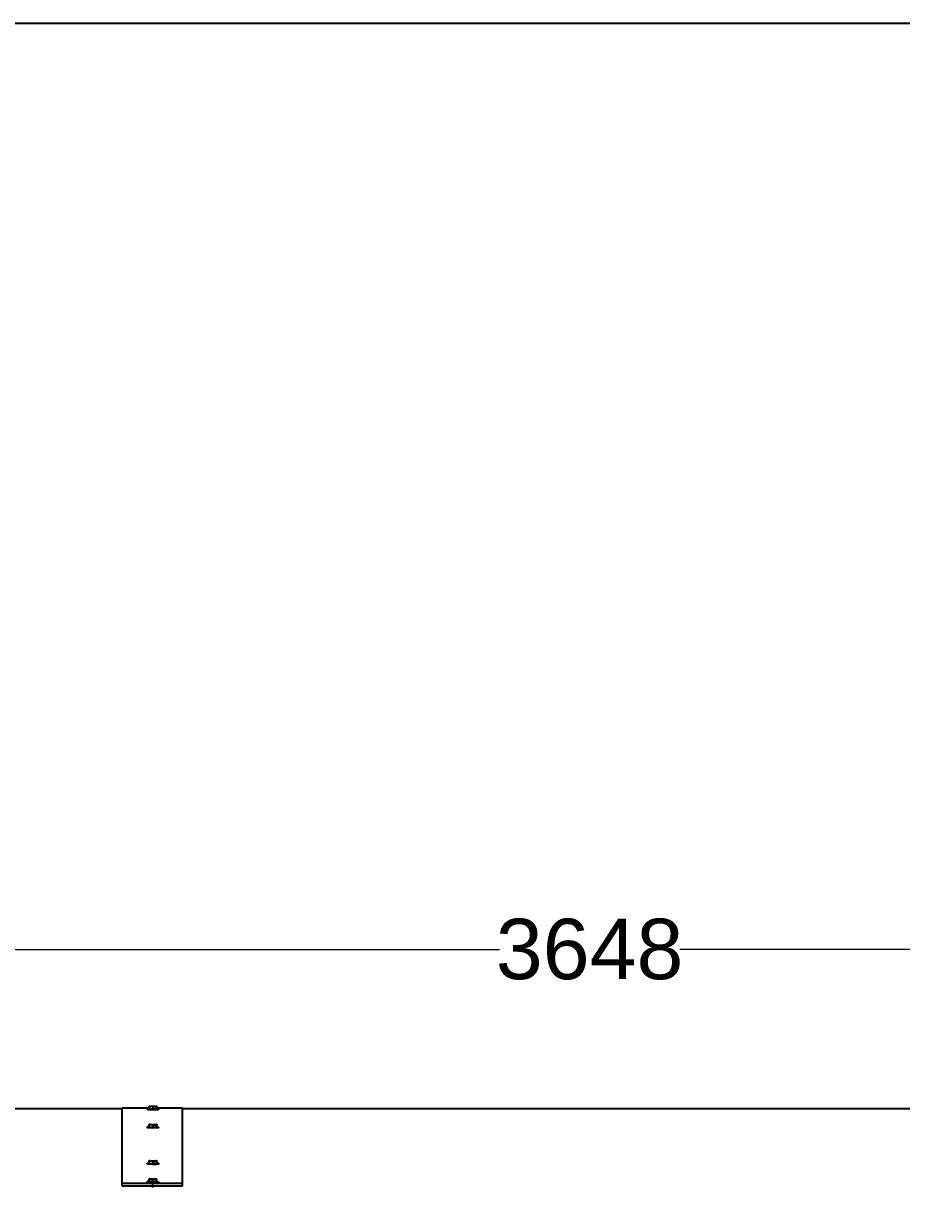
# Model space of a CAD drawing. Header units: millimetres. Extents: x 6020 to 14334, y 16216 to 25078.
# Drawn here: x 10806 to 11971, y 23537 to 25078 of the extents above; entities that cross this region are included whole.
import ezdxf

# ---------------------------------------------------------------- set-up
doc = ezdxf.new("R2010")
doc.units = ezdxf.units.MM
doc.header["$LTSCALE"] = 3
for name, color, linetype in [('Green', 3, 'Continuous'), ('Orange', 30, 'Continuous'), ('Red', 1, 'Continuous')]:
    doc.layers.add(name, color=color, linetype=linetype)
doc.styles.get("Standard").update_dxf_attribs({"font": 'arial.ttf'})
doc.dimstyles.new('MATEUSZ', dxfattribs={"dimtxt": 35, "dimasz": 16, "dimexe": 0.18, "dimexo": 0.0625, "dimgap": 0.09, "dimtad": 0, "dimdec": 0, "dimdsep": 46, "dimtxsty": 'Standard', "dimblk": 'DOT', "dimcen": 0.09, "dimse1": 1, "dimse2": 1, "dimadec": 0, "dimazin": 0, "dimtfac": 1, "dimtdec": 0, "dimtofl": 0, "dimtmove": 0, "dimatfit": 3, "dimfxl": 1, "dimtolj": 1, "dimtzin": 0, "dimlwd": 9, "dimlwe": 9, "dimarcsym": 0})

# ---------------------------------------------------------------- blocks, each defined once
blk = doc.blocks.new('_Dot')
at = {"color": 0, "linetype": 'ByBlock', "lineweight": -2}
blk.add_line((-0.5, 0), (-1, 0), dxfattribs=at)
at = {"color": 0, "linetype": 'ByBlock', "const_width": 0.5}
blk.add_lwpolyline([(-0.25, 0, 1), (0.25, 0, 1)], format="xyb", close=True, dxfattribs=at)
blk = doc.blocks.new('*D30')
at = {"color": 0, "lineweight": 9, "transparency": 16777216}
for p, q in [((9749.1, 23851.2), (11437.3, 23851.2)), ((13364.7, 23851.2), (11676.5, 23851.2))]:
    blk.add_line(p, q, dxfattribs=at)
at = {"layer": 'Defpoints', "color": 0, "transparency": 16777216}
for p in [(13380.7, 23851.2), (9733.1, 23640.5), (13380.7, 23640.3)]:
    blk.add_point(p, dxfattribs=at)
at = {"color": 0, "lineweight": 9, "transparency": 16777216, "xscale": 16, "yscale": 16, "zscale": 16, "rotation": 180}
blk.add_blockref('_Dot', (9733.1, 23851.2), dxfattribs=at)
at = {"color": 0, "lineweight": 9, "transparency": 16777216, "xscale": 16, "yscale": 16, "zscale": 16}
blk.add_blockref('_Dot', (13380.7, 23851.2), dxfattribs=at)
at = {"color": 0, "transparency": 16777216, "insert": (11556.9, 23851.2), "char_height": 80, "attachment_point": 5}
blk.add_mtext('\\A1;3648', dxfattribs=at)

msp = doc.modelspace()

# ---------------------------------------------------------------- linework, layer by layer
msp.add_lwpolyline([(6020.2, 25078), (14334, 25078), (14334, 16215.9), (6020.2, 16215.9)], close=True)
at = {"layer": 'Green', "color": 7}
for p, q in [((10973.2, 23639.9), (10973.2, 23642.3)), ((10973.2, 23639.9), (10978.3, 23639.8)), ((10978.3, 23639.5), (10973.3, 23639.6)), ((10978.3, 23639.8), (10978.3, 23642.2)), ((10978.3, 23639.8), (10983.2, 23639.9)), ((10983.1, 23639.7), (10978.3, 23639.5)), ((10983.2, 23639.9), (10983.2, 23642.3)), ((10973.2, 23615.8), (10973.2, 23618.2)), ((10973.2, 23615.8), (10978.3, 23615.7)), ((10978.3, 23615.4), (10973.3, 23615.6)), ((10978.3, 23615.7), (10978.3, 23618.1)), ((10978.3, 23615.7), (10983.2, 23615.8)), ((10983.1, 23615.6), (10978.3, 23615.4)), ((10983.2, 23615.8), (10983.2, 23618.2)), ((10970.4, 23567.2), (10970.4, 23567.5)), ((10973.2, 23567.6), (10973.2, 23570)), ((10973.2, 23567.6), (10978.3, 23567.5)), ((10978.3, 23567.2), (10973.3, 23567.4)), ((10978.3, 23567.5), (10978.3, 23569.9)), ((10978.3, 23567.5), (10983.2, 23567.6)), ((10983.1, 23567.4), (10978.3, 23567.2)), ((10983.2, 23567.6), (10983.2, 23570)), ((10985.9, 23567.2), (10985.9, 23567.5)), ((10973.2, 23543.5), (10973.2, 23545.9)), ((10973.2, 23543.5), (10978.3, 23543.4)), ((10978.3, 23543.2), (10973.3, 23543.3)), ((10978.3, 23543.4), (10978.3, 23545.8)), ((10978.3, 23543.4), (10983.2, 23543.5)), ((10983.1, 23543.3), (10978.3, 23543.2)), ((10983.2, 23543.5), (10983.2, 23545.9))]:
    msp.add_line(p, q, dxfattribs=at)
for points in [[(10973.2, 23642.3, 0), (10973.2, 23643, 0), (10973.2, 23643.1, 0), (10973.1, 23643.2, 0), (10973.1, 23643.2, 0), (10973.1, 23643.2, 0), (10973.1, 23643.2, 0), (10973.1, 23643.2, 0), (10973.1, 23643.2, 0), (10973.1, 23643.2, 0), (10973.1, 23643.2, 0), (10973.1, 23643.2, 0), (10973.1, 23643.2, 0), (10973.1, 23643.2, 0), (10973.1, 23643.2, 0), (10973.1, 23643.2, 0), (10973.1, 23643.2, 0), (10973.1, 23643.2, 0), (10973.1, 23643.2, 0), (10973.1, 23643.2, 0), (10973.1, 23643.2, 0), (10973.1, 23643.2, 0), (10973.1, 23643.2, 0), (10973.1, 23643.2, 0), (10973.1, 23643.2, 0), (10973.1, 23643.1, 0), (10973.1, 23643, 0), (10973, 23642.6, 0)], [(10978.3, 23642.2, 0), (10978.2, 23642.3, 0), (10978.1, 23642.4, 0), (10978, 23642.5, 0), (10977.8, 23642.6, 0), (10977.5, 23642.7, 0), (10977.2, 23642.8, 0), (10976.5, 23642.9, 0), (10975.2, 23643, 0), (10974.6, 23642.9, 0), (10974.1, 23642.8, 0), (10973.9, 23642.8, 0), (10973.6, 23642.6, 0), (10973.5, 23642.6, 0), (10973.4, 23642.5, 0), (10973.3, 23642.4, 0), (10973.2, 23642.3, 0)], [(10978.5, 23642.4, 0), (10978.6, 23642.5, 0), (10978.8, 23642.6, 0), (10979, 23642.7, 0), (10979.3, 23642.8, 0), (10979.9, 23642.9, 0), (10980.6, 23643, 0), (10981.2, 23643, 0), (10981.8, 23643, 0), (10982.1, 23642.9, 0), (10982.4, 23642.8, 0), (10982.7, 23642.7, 0), (10982.9, 23642.6, 0), (10983, 23642.5, 0), (10983.1, 23642.4, 0), (10983.2, 23642.4, 0), (10983.2, 23642.3, 0)], [(10983, 23642.6, 0), (10983, 23643, 0), (10983.1, 23643.2, 0), (10983.1, 23643.2, 0), (10983.1, 23643.2, 0), (10983.1, 23643.2, 0), (10983.1, 23643.2, 0), (10983.1, 23643.2, 0), (10983.1, 23643.2, 0), (10983.1, 23643.2, 0), (10983.1, 23643.2, 0), (10983.1, 23643.2, 0), (10983.1, 23643.2, 0), (10983.1, 23643.2, 0), (10983.1, 23643.2, 0), (10983.1, 23643.2, 0), (10983.1, 23643.2, 0), (10983.1, 23643.2, 0), (10983.1, 23643.2, 0), (10983.1, 23643.2, 0), (10983.1, 23643.2, 0), (10983.1, 23643.2, 0), (10983.1, 23643.2, 0), (10983.1, 23643.2, 0), (10983.2, 23643.1, 0), (10983.2, 23643, 0), (10983.2, 23642.3, 0)], [(10973.3, 23640.1, 0), (10970.9, 23639.9, 0), (10970.6, 23639.9, 0), (10970.5, 23639.9, 0), (10970.5, 23639.8, 0), (10970.4, 23639.8, 0), (10970.4, 23639.8, 0), (10970.4, 23639.8, 0), (10970.4, 23639.8, 0), (10970.4, 23639.8, 0), (10970.4, 23639.8, 0), (10970.4, 23639.8, 0), (10970.4, 23639.8, 0), (10970.4, 23639.8, 0), (10970.4, 23639.8, 0), (10970.4, 23639.8, 0), (10970.4, 23639.8, 0), (10970.4, 23639.8, 0), (10970.4, 23639.8, 0), (10970.4, 23639.8, 0), (10970.4, 23639.8, 0), (10970.4, 23639.8, 0), (10970.4, 23639.8, 0), (10970.4, 23639.8, 0), (10970.5, 23639.7, 0), (10970.5, 23639.7, 0), (10970.8, 23639.7, 0), (10972.9, 23639.5, 0), (10980, 23639.4, 0), (10984.3, 23639.6, 0), (10985.5, 23639.7, 0), (10985.8, 23639.7, 0), (10985.8, 23639.7, 0), (10985.8, 23639.8, 0), (10985.8, 23639.8, 0), (10985.8, 23639.8, 0), (10985.8, 23639.8, 0), (10985.8, 23639.8, 0), (10985.8, 23639.8, 0), (10985.9, 23639.8, 0), (10985.9, 23639.8, 0), (10985.9, 23639.8, 0), (10985.9, 23639.8, 0)], [(10970.4, 23639.5, 0), (10970.4, 23639.5, 0), (10970.4, 23639.5, 0), (10970.4, 23639.4, 0), (10970.4, 23639.4, 0), (10970.4, 23639.4, 0), (10970.4, 23639.4, 0), (10970.4, 23639.4, 0), (10970.4, 23639.4, 0), (10970.4, 23639.4, 0), (10970.4, 23639.4, 0), (10970.5, 23639.4, 0), (10970.6, 23639.4, 0), (10972, 23639.2, 0), (10977.2, 23639.1, 0), (10982.8, 23639.2, 0), (10985.1, 23639.3, 0), (10985.7, 23639.4, 0), (10985.8, 23639.4, 0), (10985.8, 23639.4, 0), (10985.8, 23639.4, 0), (10985.8, 23639.4, 0), (10985.8, 23639.4, 0), (10985.8, 23639.4, 0), (10985.8, 23639.4, 0), (10985.8, 23639.4, 0), (10985.8, 23639.4, 0), (10985.9, 23639.5, 0), (10985.9, 23639.5, 0), (10985.9, 23639.5, 0)], [(10973.2, 23639.9, 0), (10973.2, 23639.9, 0), (10973.2, 23639.8, 0), (10973.2, 23639.8, 0), (10973.3, 23639.8, 0), (10973.3, 23639.7, 0), (10973.3, 23639.7, 0), (10973.3, 23639.7, 0), (10973.3, 23639.6, 0)], [(10978.5, 23642.4, 0), (10978.4, 23642.3, 0), (10978.3, 23642.2, 0)], [(10973.2, 23616, 0), (10970.9, 23615.8, 0), (10970.6, 23615.8, 0), (10970.5, 23615.8, 0), (10970.5, 23615.7, 0), (10970.4, 23615.7, 0), (10970.4, 23615.7, 0), (10970.4, 23615.7, 0), (10970.4, 23615.7, 0), (10970.4, 23615.7, 0), (10970.4, 23615.7, 0), (10970.4, 23615.7, 0), (10970.4, 23615.7, 0), (10970.4, 23615.7, 0), (10970.4, 23615.7, 0), (10970.4, 23615.7, 0), (10970.4, 23615.7, 0), (10970.4, 23615.7, 0), (10970.4, 23615.7, 0), (10970.4, 23615.7, 0), (10970.4, 23615.7, 0), (10970.4, 23615.7, 0), (10970.4, 23615.7, 0), (10970.4, 23615.7, 0), (10970.5, 23615.6, 0), (10970.5, 23615.6, 0), (10970.8, 23615.6, 0), (10972.9, 23615.4, 0), (10980.1, 23615.3, 0), (10984.3, 23615.5, 0), (10985.5, 23615.6, 0), (10985.8, 23615.6, 0), (10985.8, 23615.7, 0), (10985.8, 23615.7, 0), (10985.8, 23615.7, 0), (10985.8, 23615.7, 0), (10985.8, 23615.7, 0), (10985.8, 23615.7, 0), (10985.8, 23615.7, 0), (10985.9, 23615.7, 0), (10985.9, 23615.7, 0), (10985.9, 23615.7, 0), (10985.9, 23615.7, 0)], [(10970.4, 23615.4, 0), (10970.4, 23615.4, 0), (10970.4, 23615.4, 0), (10970.4, 23615.4, 0), (10970.4, 23615.4, 0), (10970.4, 23615.4, 0), (10970.4, 23615.4, 0), (10970.4, 23615.3, 0), (10970.4, 23615.3, 0), (10970.4, 23615.3, 0), (10970.4, 23615.3, 0), (10970.5, 23615.3, 0), (10970.6, 23615.3, 0), (10972, 23615.1, 0), (10977.2, 23615, 0), (10982.8, 23615.1, 0), (10985.1, 23615.2, 0), (10985.7, 23615.3, 0), (10985.8, 23615.3, 0), (10985.8, 23615.3, 0), (10985.8, 23615.3, 0), (10985.8, 23615.3, 0), (10985.8, 23615.3, 0), (10985.8, 23615.4, 0), (10985.8, 23615.4, 0), (10985.8, 23615.4, 0), (10985.8, 23615.4, 0), (10985.9, 23615.4, 0), (10985.9, 23615.4, 0), (10985.9, 23615.4, 0)], [(10973.2, 23618.2, 0), (10973.2, 23618.9, 0), (10973.2, 23619, 0), (10973.1, 23619.1, 0), (10973.1, 23619.1, 0), (10973.1, 23619.1, 0), (10973.1, 23619.1, 0), (10973.1, 23619.1, 0), (10973.1, 23619.1, 0), (10973.1, 23619.1, 0), (10973.1, 23619.1, 0), (10973.1, 23619.1, 0), (10973.1, 23619.1, 0), (10973.1, 23619.1, 0), (10973.1, 23619.1, 0), (10973.1, 23619.1, 0), (10973.1, 23619.1, 0), (10973.1, 23619.1, 0), (10973.1, 23619.1, 0), (10973.1, 23619.1, 0), (10973.1, 23619.1, 0), (10973.1, 23619.1, 0), (10973.1, 23619.1, 0), (10973.1, 23619.1, 0), (10973.1, 23619.1, 0), (10973.1, 23619, 0), (10973.1, 23618.9, 0), (10973, 23618.5, 0)], [(10978.3, 23618.1, 0), (10978.2, 23618.2, 0), (10978.1, 23618.3, 0), (10978, 23618.4, 0), (10977.8, 23618.5, 0), (10977.5, 23618.6, 0), (10977.2, 23618.7, 0), (10976.5, 23618.9, 0), (10975.2, 23618.9, 0), (10974.6, 23618.9, 0), (10974.1, 23618.7, 0), (10973.9, 23618.7, 0), (10973.6, 23618.5, 0), (10973.5, 23618.5, 0), (10973.4, 23618.4, 0), (10973.3, 23618.3, 0), (10973.2, 23618.2, 0)], [(10978.5, 23618.3, 0), (10978.6, 23618.4, 0), (10978.8, 23618.5, 0), (10979, 23618.6, 0), (10979.3, 23618.7, 0), (10979.9, 23618.8, 0), (10980.6, 23618.9, 0), (10981.2, 23618.9, 0), (10981.8, 23618.9, 0), (10982.1, 23618.8, 0), (10982.4, 23618.7, 0), (10982.7, 23618.6, 0), (10982.9, 23618.5, 0), (10983, 23618.5, 0), (10983.1, 23618.3, 0), (10983.2, 23618.3, 0), (10983.2, 23618.2, 0)], [(10982.8, 23619.2, 0), (10983.1, 23619.1, 0)], [(10983, 23618.5, 0), (10983, 23618.9, 0), (10983.1, 23619.1, 0), (10983.1, 23619.1, 0), (10983.1, 23619.1, 0), (10983.1, 23619.1, 0), (10983.1, 23619.1, 0), (10983.1, 23619.1, 0), (10983.1, 23619.1, 0), (10983.1, 23619.1, 0), (10983.1, 23619.1, 0), (10983.1, 23619.1, 0), (10983.1, 23619.1, 0), (10983.1, 23619.1, 0), (10983.1, 23619.1, 0), (10983.1, 23619.1, 0), (10983.1, 23619.1, 0), (10983.1, 23619.1, 0), (10983.1, 23619.1, 0), (10983.1, 23619.1, 0), (10983.1, 23619.1, 0), (10983.1, 23619.1, 0), (10983.1, 23619.1, 0), (10983.1, 23619.1, 0), (10983.2, 23619.1, 0), (10983.2, 23618.9, 0), (10983.2, 23618.2, 0)], [(10973.9, 23567.8, 0), (10971.2, 23567.7, 0), (10970.5, 23567.6, 0), (10970.5, 23567.6, 0), (10970.4, 23567.5, 0), (10970.4, 23567.5, 0), (10970.4, 23567.5, 0), (10970.4, 23567.5, 0), (10970.4, 23567.5, 0), (10970.4, 23567.5, 0), (10970.4, 23567.5, 0), (10970.4, 23567.5, 0), (10970.4, 23567.5, 0), (10970.4, 23567.5, 0), (10970.4, 23567.5, 0), (10970.4, 23567.5, 0), (10970.4, 23567.5, 0), (10970.4, 23567.5, 0), (10970.4, 23567.5, 0), (10970.4, 23567.5, 0), (10970.4, 23567.5, 0), (10970.4, 23567.5, 0), (10970.5, 23567.5, 0), (10970.5, 23567.4, 0), (10970.8, 23567.4, 0), (10973, 23567.2, 0), (10980.3, 23567.2, 0), (10984.4, 23567.3, 0), (10985.5, 23567.4, 0), (10985.8, 23567.5, 0), (10985.8, 23567.5, 0), (10985.8, 23567.5, 0), (10985.8, 23567.5, 0), (10985.8, 23567.5, 0), (10985.8, 23567.5, 0), (10985.8, 23567.5, 0), (10985.8, 23567.5, 0), (10985.9, 23567.5, 0), (10985.9, 23567.5, 0), (10985.9, 23567.5, 0), (10985.9, 23567.5, 0)], [(10970.4, 23567.2, 0), (10970.4, 23567.2, 0), (10970.4, 23567.2, 0), (10970.4, 23567.2, 0), (10970.4, 23567.2, 0), (10970.4, 23567.2, 0), (10970.4, 23567.2, 0), (10970.4, 23567.2, 0), (10970.4, 23567.2, 0), (10970.4, 23567.2, 0), (10970.4, 23567.1, 0), (10970.5, 23567.1, 0), (10970.6, 23567.1, 0), (10972, 23567, 0), (10977.2, 23566.8, 0), (10982.8, 23566.9, 0), (10985.1, 23567, 0), (10985.7, 23567.1, 0), (10985.8, 23567.1, 0), (10985.8, 23567.1, 0), (10985.8, 23567.2, 0), (10985.8, 23567.2, 0), (10985.8, 23567.2, 0), (10985.8, 23567.2, 0), (10985.8, 23567.2, 0), (10985.8, 23567.2, 0), (10985.8, 23567.2, 0), (10985.9, 23567.2, 0), (10985.9, 23567.2, 0), (10985.9, 23567.2, 0)], [(10973.2, 23570, 0), (10973.2, 23570.7, 0), (10973.2, 23570.9, 0), (10973.1, 23570.9, 0), (10973.1, 23570.9, 0), (10973.1, 23570.9, 0), (10973.1, 23570.9, 0), (10973.1, 23570.9, 0), (10973.1, 23570.9, 0), (10973.1, 23570.9, 0), (10973.1, 23570.9, 0), (10973.1, 23570.9, 0), (10973.1, 23570.9, 0), (10973.1, 23570.9, 0), (10973.1, 23570.9, 0), (10973.1, 23570.9, 0), (10973.1, 23570.9, 0), (10973.1, 23570.9, 0), (10973.1, 23570.9, 0), (10973.1, 23570.9, 0), (10973.1, 23570.9, 0), (10973.1, 23570.9, 0), (10973.1, 23570.9, 0), (10973.1, 23570.9, 0), (10973.1, 23570.9, 0), (10973.1, 23570.9, 0), (10973.1, 23570.8, 0), (10973, 23570.3, 0)], [(10978.3, 23569.9, 0), (10978.2, 23570, 0), (10978.1, 23570.1, 0), (10978, 23570.2, 0), (10977.8, 23570.3, 0), (10977.5, 23570.4, 0), (10977.2, 23570.6, 0), (10976.5, 23570.7, 0), (10975.2, 23570.7, 0), (10974.6, 23570.7, 0), (10974.1, 23570.6, 0), (10973.9, 23570.5, 0), (10973.6, 23570.4, 0), (10973.5, 23570.3, 0), (10973.4, 23570.2, 0), (10973.3, 23570.1, 0), (10973.2, 23570, 0)], [(10973.2, 23567.6, 0), (10973.2, 23567.6, 0), (10973.2, 23567.6, 0), (10973.2, 23567.5, 0), (10973.3, 23567.5, 0), (10973.3, 23567.5, 0), (10973.3, 23567.4, 0), (10973.3, 23567.4, 0), (10973.3, 23567.4, 0)], [(10978.5, 23570.1, 0), (10978.4, 23570, 0), (10978.3, 23569.9, 0)], [(10978.3, 23567.5, 0), (10978.3, 23567.2, 0)], [(10978.5, 23570.1, 0), (10978.6, 23570.2, 0), (10978.8, 23570.3, 0), (10979, 23570.4, 0), (10979.3, 23570.5, 0), (10979.9, 23570.7, 0), (10980.6, 23570.7, 0), (10981.2, 23570.7, 0), (10981.8, 23570.7, 0), (10982.1, 23570.6, 0), (10982.4, 23570.6, 0), (10982.7, 23570.4, 0), (10982.9, 23570.4, 0), (10983, 23570.3, 0), (10983.1, 23570.2, 0), (10983.2, 23570.1, 0), (10983.2, 23570, 0)], [(10985.9, 23567.5, 0), (10985.9, 23567.5, 0), (10985.9, 23567.5, 0), (10985.8, 23567.5, 0), (10985.8, 23567.5, 0), (10985.8, 23567.5, 0), (10985.8, 23567.5, 0), (10985.8, 23567.5, 0), (10985.8, 23567.5, 0), (10985.8, 23567.6, 0), (10985.8, 23567.6, 0), (10985.7, 23567.6, 0), (10985.5, 23567.6, 0), (10984.6, 23567.7, 0), (10982.1, 23567.8, 0)], [(10982.8, 23571, 0), (10983.1, 23571, 0)], [(10983, 23570.3, 0), (10983, 23570.7, 0), (10983.1, 23570.9, 0), (10983.1, 23570.9, 0), (10983.1, 23570.9, 0), (10983.1, 23570.9, 0), (10983.1, 23570.9, 0), (10983.1, 23571, 0), (10983.1, 23571, 0), (10983.1, 23571, 0), (10983.1, 23571, 0), (10983.1, 23571, 0), (10983.1, 23571, 0), (10983.1, 23571, 0), (10983.1, 23571, 0), (10983.1, 23571, 0), (10983.1, 23571, 0), (10983.1, 23571, 0), (10983.1, 23571, 0), (10983.1, 23570.9, 0), (10983.1, 23570.9, 0), (10983.1, 23570.9, 0), (10983.1, 23570.9, 0), (10983.1, 23570.9, 0), (10983.2, 23570.9, 0), (10983.2, 23570.7, 0), (10983.2, 23570, 0)], [(10973.3, 23543.7, 0), (10970.9, 23543.6, 0), (10970.6, 23543.5, 0), (10970.5, 23543.5, 0), (10970.5, 23543.5, 0), (10970.4, 23543.5, 0), (10970.4, 23543.4, 0), (10970.4, 23543.4, 0), (10970.4, 23543.4, 0), (10970.4, 23543.4, 0), (10970.4, 23543.4, 0), (10970.4, 23543.4, 0), (10970.4, 23543.4, 0), (10970.4, 23543.4, 0), (10970.4, 23543.4, 0), (10970.4, 23543.4, 0), (10970.4, 23543.4, 0), (10970.4, 23543.4, 0), (10970.4, 23543.4, 0), (10970.4, 23543.4, 0), (10970.4, 23543.4, 0), (10970.4, 23543.4, 0), (10970.4, 23543.4, 0), (10970.4, 23543.4, 0), (10970.5, 23543.4, 0), (10970.5, 23543.4, 0), (10970.8, 23543.3, 0), (10972.9, 23543.2, 0), (10980, 23543.1, 0), (10984.3, 23543.2, 0), (10985.5, 23543.3, 0), (10985.8, 23543.4, 0), (10985.8, 23543.4, 0), (10985.8, 23543.4, 0), (10985.8, 23543.4, 0), (10985.8, 23543.4, 0), (10985.8, 23543.4, 0), (10985.8, 23543.4, 0), (10985.8, 23543.4, 0), (10985.9, 23543.4, 0), (10985.9, 23543.4, 0), (10985.9, 23543.4, 0), (10985.9, 23543.4, 0)], [(10970.4, 23543.1, 0), (10970.4, 23543.1, 0), (10970.4, 23543.1, 0), (10970.4, 23543.1, 0), (10970.4, 23543.1, 0), (10970.4, 23543.1, 0), (10970.4, 23543.1, 0), (10970.4, 23543.1, 0), (10970.4, 23543.1, 0), (10970.4, 23543.1, 0), (10970.4, 23543.1, 0), (10970.5, 23543, 0), (10970.6, 23543, 0), (10972, 23542.9, 0), (10977.2, 23542.7, 0), (10982.8, 23542.8, 0), (10985.1, 23542.9, 0), (10985.7, 23543, 0), (10985.8, 23543, 0), (10985.8, 23543.1, 0), (10985.8, 23543.1, 0), (10985.8, 23543.1, 0), (10985.8, 23543.1, 0), (10985.8, 23543.1, 0), (10985.8, 23543.1, 0), (10985.8, 23543.1, 0), (10985.8, 23543.1, 0), (10985.9, 23543.1, 0), (10985.9, 23543.1, 0), (10985.9, 23543.1, 0)], [(10973, 23546.2, 0), (10973.1, 23546.3, 0), (10973.2, 23546.4, 0), (10973.4, 23546.5, 0), (10973.5, 23546.6, 0), (10973.8, 23546.8, 0), (10974.1, 23546.9, 0), (10974.8, 23547, 0), (10975.4, 23547, 0), (10976.1, 23547, 0), (10976.8, 23547, 0), (10977.1, 23546.9, 0), (10977.4, 23546.8, 0), (10977.5, 23546.7, 0), (10977.7, 23546.6, 0), (10977.8, 23546.5, 0), (10977.9, 23546.4, 0), (10977.9, 23546.3, 0)], [(10973.2, 23545.9, 0), (10973.2, 23546.6, 0), (10973.2, 23546.8, 0), (10973.1, 23546.8, 0), (10973.1, 23546.8, 0), (10973.1, 23546.8, 0), (10973.1, 23546.8, 0), (10973.1, 23546.8, 0), (10973.1, 23546.8, 0), (10973.1, 23546.8, 0), (10973.1, 23546.8, 0), (10973.1, 23546.8, 0), (10973.1, 23546.8, 0), (10973.1, 23546.8, 0), (10973.1, 23546.8, 0), (10973.1, 23546.8, 0), (10973.1, 23546.8, 0), (10973.1, 23546.8, 0), (10973.1, 23546.8, 0), (10973.1, 23546.8, 0), (10973.1, 23546.8, 0), (10973.1, 23546.8, 0), (10973.1, 23546.8, 0), (10973.1, 23546.8, 0), (10973.1, 23546.8, 0), (10973.1, 23546.8, 0), (10973.1, 23546.7, 0), (10973, 23546.2, 0)], [(10978.3, 23545.8, 0), (10978.2, 23545.9, 0), (10978.1, 23546, 0), (10978, 23546.1, 0), (10977.8, 23546.2, 0), (10977.5, 23546.4, 0), (10977.2, 23546.5, 0), (10976.5, 23546.6, 0), (10975.2, 23546.6, 0), (10974.6, 23546.6, 0), (10974.1, 23546.5, 0), (10973.9, 23546.4, 0), (10973.6, 23546.3, 0), (10973.5, 23546.2, 0), (10973.4, 23546.1, 0), (10973.3, 23546, 0), (10973.2, 23545.9, 0)], [(10977.9, 23546.3, 0), (10978, 23546.5, 0), (10978.1, 23546.6, 0), (10978.3, 23546.7, 0), (10978.4, 23546.7, 0), (10978.7, 23546.9, 0), (10979, 23546.9, 0), (10979.7, 23547, 0), (10981.1, 23547, 0), (10981.6, 23546.9, 0), (10982.1, 23546.8, 0), (10982.4, 23546.7, 0), (10982.6, 23546.6, 0), (10982.7, 23546.5, 0), (10982.8, 23546.4, 0), (10982.9, 23546.3, 0), (10983, 23546.2, 0)], [(10978.5, 23546, 0), (10978.6, 23546.1, 0), (10978.8, 23546.2, 0), (10979, 23546.3, 0), (10979.3, 23546.4, 0), (10979.9, 23546.6, 0), (10980.6, 23546.6, 0), (10981.2, 23546.6, 0), (10981.8, 23546.6, 0), (10982.1, 23546.5, 0), (10982.4, 23546.5, 0), (10982.7, 23546.4, 0), (10982.9, 23546.3, 0), (10983, 23546.2, 0), (10983.1, 23546.1, 0), (10983.2, 23546, 0), (10983.2, 23545.9, 0)], [(10982.8, 23547, 0), (10983.1, 23546.9, 0)]]:
    msp.add_polyline3d(points, dxfattribs=at)
for points in [[(10978.5, 23643.1, 0), (10975, 23643.1, 0), (10973.9, 23643.2, 0), (10973.5, 23643.2, 0), (10973.4, 23643.2, 0), (10973.4, 23643.3, 0), (10973.4, 23643.3, 0), (10973.4, 23643.3, 0), (10973.4, 23643.3, 0), (10973.3, 23643.3, 0), (10973.3, 23643.3, 0), (10973.3, 23643.3, 0), (10973.3, 23643.3, 0), (10973.3, 23643.3, 0), (10973.3, 23643.3, 0), (10973.3, 23643.3, 0), (10973.3, 23643.3, 0), (10973.3, 23643.3, 0), (10973.3, 23643.3, 0), (10973.3, 23643.3, 0), (10973.3, 23643.3, 0), (10973.3, 23643.3, 0), (10973.3, 23643.3, 0), (10973.3, 23643.3, 0), (10973.4, 23643.3, 0), (10973.4, 23643.3, 0), (10973.4, 23643.3, 0), (10973.5, 23643.3, 0), (10973.8, 23643.4, 0), (10980.2, 23643.5, 0), (10982.4, 23643.4, 0), (10982.7, 23643.4, 0), (10982.9, 23643.3, 0), (10982.9, 23643.3, 0), (10982.9, 23643.3, 0), (10982.9, 23643.3, 0), (10982.9, 23643.3, 0), (10982.9, 23643.3, 0), (10982.9, 23643.3, 0), (10982.9, 23643.3, 0), (10982.9, 23643.3, 0), (10982.9, 23643.3, 0), (10982.9, 23643.3, 0), (10982.9, 23643.3, 0), (10982.9, 23643.3, 0), (10982.9, 23643.3, 0), (10982.9, 23643.3, 0), (10982.9, 23643.3, 0), (10982.9, 23643.3, 0), (10982.9, 23643.3, 0), (10982.9, 23643.3, 0), (10982.9, 23643.3, 0), (10982.9, 23643.3, 0), (10982.9, 23643.3, 0), (10982.9, 23643.3, 0), (10982.9, 23643.3, 0), (10982.8, 23643.2, 0), (10982.6, 23643.2, 0), (10981.8, 23643.1, 0)], [(10978.5, 23619, 0), (10975, 23619, 0), (10973.9, 23619.1, 0), (10973.5, 23619.1, 0), (10973.4, 23619.2, 0), (10973.4, 23619.2, 0), (10973.4, 23619.2, 0), (10973.4, 23619.2, 0), (10973.4, 23619.2, 0), (10973.3, 23619.2, 0), (10973.3, 23619.2, 0), (10973.3, 23619.2, 0), (10973.3, 23619.2, 0), (10973.3, 23619.2, 0), (10973.3, 23619.2, 0), (10973.3, 23619.2, 0), (10973.3, 23619.2, 0), (10973.3, 23619.2, 0), (10973.3, 23619.2, 0), (10973.3, 23619.2, 0), (10973.3, 23619.2, 0), (10973.3, 23619.2, 0), (10973.3, 23619.2, 0), (10973.3, 23619.2, 0), (10973.4, 23619.2, 0), (10973.4, 23619.2, 0), (10973.4, 23619.2, 0), (10973.5, 23619.2, 0), (10973.8, 23619.3, 0), (10980.2, 23619.4, 0), (10982.4, 23619.3, 0), (10982.7, 23619.3, 0), (10982.9, 23619.2, 0), (10982.9, 23619.2, 0), (10982.9, 23619.2, 0), (10982.9, 23619.2, 0), (10982.9, 23619.2, 0), (10982.9, 23619.2, 0), (10982.9, 23619.2, 0), (10982.9, 23619.2, 0), (10982.9, 23619.2, 0), (10982.9, 23619.2, 0), (10982.9, 23619.2, 0), (10982.9, 23619.2, 0), (10982.9, 23619.2, 0), (10982.9, 23619.2, 0), (10982.9, 23619.2, 0), (10982.9, 23619.2, 0), (10982.9, 23619.2, 0), (10982.9, 23619.2, 0), (10982.9, 23619.2, 0), (10982.9, 23619.2, 0), (10982.9, 23619.2, 0), (10982.9, 23619.2, 0), (10982.9, 23619.2, 0), (10982.9, 23619.2, 0), (10982.8, 23619.1, 0), (10982.6, 23619.1, 0), (10981.8, 23619, 0)], [(10978.5, 23570.8, 0), (10975, 23570.8, 0), (10973.9, 23570.9, 0), (10973.5, 23570.9, 0), (10973.4, 23571, 0), (10973.4, 23571, 0), (10973.4, 23571, 0), (10973.4, 23571, 0), (10973.4, 23571, 0), (10973.3, 23571, 0), (10973.3, 23571, 0), (10973.3, 23571, 0), (10973.3, 23571, 0), (10973.3, 23571, 0), (10973.3, 23571, 0), (10973.3, 23571, 0), (10973.3, 23571, 0), (10973.3, 23571, 0), (10973.3, 23571, 0), (10973.3, 23571, 0), (10973.3, 23571, 0), (10973.3, 23571, 0), (10973.3, 23571, 0), (10973.3, 23571, 0), (10973.4, 23571, 0), (10973.4, 23571, 0), (10973.4, 23571, 0), (10973.5, 23571.1, 0), (10973.8, 23571.1, 0), (10980.2, 23571.2, 0), (10982.4, 23571.1, 0), (10982.7, 23571.1, 0), (10982.9, 23571, 0), (10982.9, 23571, 0), (10982.9, 23571, 0), (10982.9, 23571, 0), (10982.9, 23571, 0), (10982.9, 23571, 0), (10982.9, 23571, 0), (10982.9, 23571, 0), (10982.9, 23571, 0), (10982.9, 23571, 0), (10982.9, 23571, 0), (10982.9, 23571, 0), (10982.9, 23571, 0), (10982.9, 23571, 0), (10982.9, 23571, 0), (10982.9, 23571, 0), (10982.9, 23571, 0), (10982.9, 23571, 0), (10982.9, 23571, 0), (10982.9, 23571, 0), (10982.9, 23571, 0), (10982.9, 23571, 0), (10982.9, 23571, 0), (10982.9, 23571, 0), (10982.8, 23571, 0), (10982.6, 23570.9, 0), (10981.8, 23570.9, 0)], [(10978.5, 23546.7, 0), (10975, 23546.7, 0), (10973.9, 23546.8, 0), (10973.5, 23546.9, 0), (10973.4, 23546.9, 0), (10973.4, 23546.9, 0), (10973.4, 23546.9, 0), (10973.4, 23546.9, 0), (10973.4, 23546.9, 0), (10973.3, 23546.9, 0), (10973.3, 23546.9, 0), (10973.3, 23546.9, 0), (10973.3, 23546.9, 0), (10973.3, 23546.9, 0), (10973.3, 23546.9, 0), (10973.3, 23546.9, 0), (10973.3, 23546.9, 0), (10973.3, 23546.9, 0), (10973.3, 23546.9, 0), (10973.3, 23546.9, 0), (10973.3, 23546.9, 0), (10973.3, 23546.9, 0), (10973.3, 23546.9, 0), (10973.3, 23546.9, 0), (10973.4, 23546.9, 0), (10973.4, 23546.9, 0), (10973.4, 23547, 0), (10973.5, 23547, 0), (10973.8, 23547, 0), (10980.2, 23547.1, 0), (10982.4, 23547, 0), (10982.7, 23547, 0), (10982.9, 23547, 0), (10982.9, 23546.9, 0), (10982.9, 23546.9, 0), (10982.9, 23546.9, 0), (10982.9, 23546.9, 0), (10982.9, 23546.9, 0), (10982.9, 23546.9, 0), (10982.9, 23546.9, 0), (10982.9, 23546.9, 0), (10982.9, 23546.9, 0), (10982.9, 23546.9, 0), (10982.9, 23546.9, 0), (10982.9, 23546.9, 0), (10982.9, 23546.9, 0), (10982.9, 23546.9, 0), (10982.9, 23546.9, 0), (10982.9, 23546.9, 0), (10982.9, 23546.9, 0), (10982.9, 23546.9, 0), (10982.9, 23546.9, 0), (10982.9, 23546.9, 0), (10982.9, 23546.9, 0), (10982.9, 23546.9, 0), (10982.9, 23546.9, 0), (10982.8, 23546.9, 0), (10982.6, 23546.8, 0), (10981.8, 23546.8, 0)]]:
    msp.add_polyline3d(points, close=True, dxfattribs=at)
at = {"layer": 'Orange', "color": 7}
for p, q in [((10937.5, 23637.9), (10937.5, 23641.3)), ((10937.5, 23541.3), (10937.5, 23641.3)), ((10937.5, 23641.3), (10974.8, 23641.3)), ((10983, 23641.3), (11017.5, 23641.3)), ((11017.5, 23541.3), (11017.5, 23641.3)), ((11017.5, 23637.9), (11017.5, 23641.3)), ((10937.5, 23537.9), (10937.5, 23541.3)), ((10937.5, 23541.3), (11017.5, 23541.3)), ((10937.5, 23537.9), (11017.5, 23537.9)), ((11017.5, 23537.9), (11017.5, 23541.3))]:
    msp.add_line(p, q, dxfattribs=at)
at = {"layer": 'Red', "color": 7}
for p, q in [((9857.5, 23640.5), (10937.5, 23640.5)), ((11017.5, 23640.5), (12097.5, 23640.5)), ((10977.9, 23535.7), (10977.9, 23541.3))]:
    msp.add_line(p, q, dxfattribs=at)

# ---------------------------------------------------------------- dimensions: what is measured, and where the dimension line sits
dim = msp.add_linear_dim(base=(13380.7, 23851.2), p1=(9733.1, 23640.5), p2=(13380.7, 23640.3), dimstyle='MATEUSZ', override={"dimtxt": 80})
dim.commit()
dim.dimension.update_dxf_attribs({"geometry": '*D30', "text_midpoint": (11556.9, 23851.2)})

doc.saveas('drawing.dxf')
